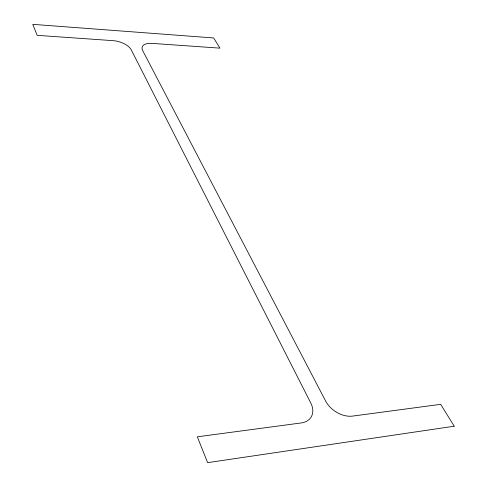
<?xml version="1.0" encoding="UTF-8"?>
<svg xmlns="http://www.w3.org/2000/svg" width="487" height="487" viewBox="0 0 487 487"><rect width="100%" height="100%" fill="white"/><g stroke="black" fill="none" stroke-linecap="round" stroke-linejoin="round"><path stroke-width="0.73" d="M454.225 426.21L207.626 462.65L197.32 436.815L301.258 422.941A21.909 15.535 32.1 0 0 310.791 403.017L131.271 49.875A15.079 7.524 16.9 0 0 113.294 40.671L37.158 35.332L32.775 24.35L213.647 37.956L219.96 48.146L151.865 43.373A14.72 7.262 18.1 0 0 142.703 50.636L325.712 401.178A21.495 14.549 33.6 0 0 352.485 416.105L440.668 404.332L454.225 426.21"/></g></svg>
